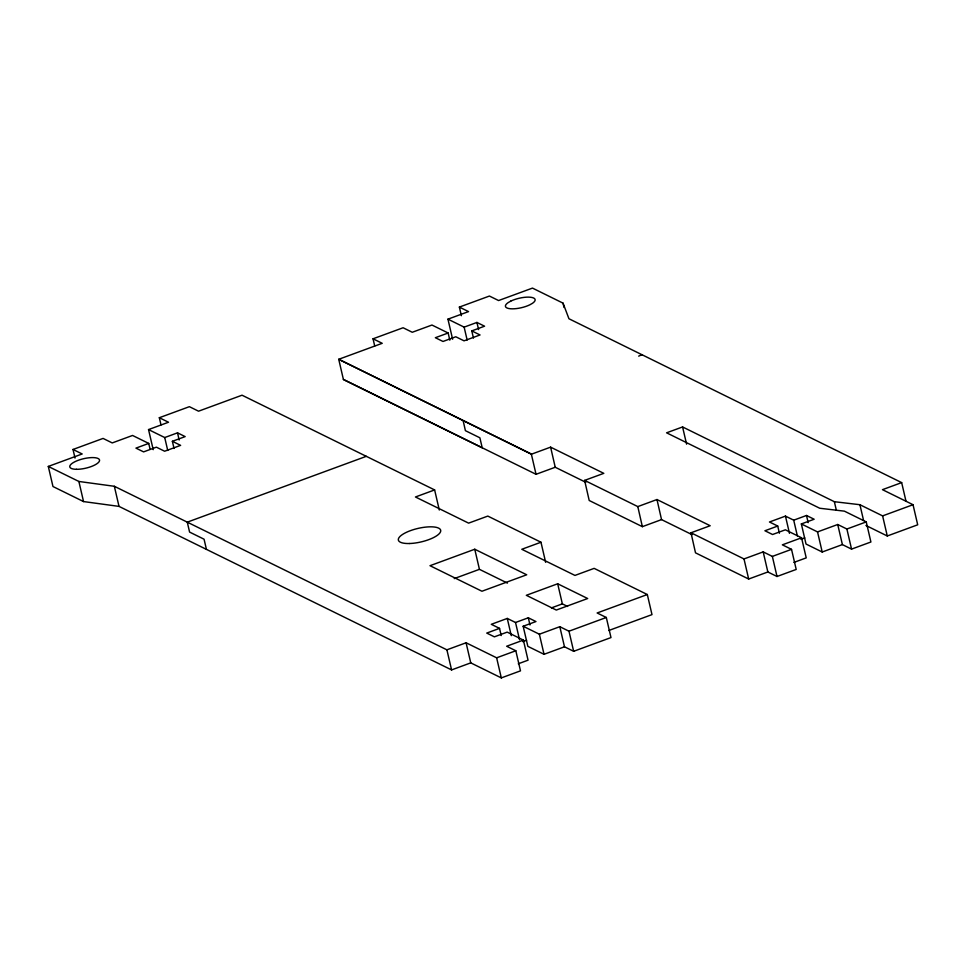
<?xml version="1.0" encoding="UTF-8"?>
<svg xmlns="http://www.w3.org/2000/svg" width="966" height="966" viewBox="0 0 966 966"><rect width="100%" height="100%" fill="white"/><g stroke="black" fill="none" stroke-linecap="round" stroke-linejoin="round"><path stroke-width="1.45" d="M638.671 356.128L642.04 354.715M374.711 345.973L373.045 338.8L403.1 327.752L412.265 332.268L431.959 325.035L448.152 333.004L449.818 340.189M461.374 315.689L459.369 307.079L489.424 296.043L498.589 300.547L532.483 288.097L563.033 303.143L568.95 318.756L901.664 482.614L905.999 501.269M75.022 458.077L73.018 449.468L103.072 438.419L112.237 442.923L132.547 435.461L148.74 443.418L150.08 449.166M161.008 424.907L159.33 417.723L189.384 406.674L198.549 411.19L242.031 395.203L434.628 489.931L439.301 510.024M452.619 339.259L447.946 319.166L468.534 311.595L459.369 307.079M518.295 663.775L528.052 660.189L523.379 640.096L506.655 646.242L515.82 650.758L520.493 670.851L501.318 677.903L470.756 662.869L451.581 669.921L119.011 506.389L83.547 501.571L52.973 486.526L48.3 466.433L82.182 453.972L73.018 449.468M153.208 449.673L148.535 429.58L168.507 422.239L159.33 417.723M448.152 333.004L435.364 337.714L443.008 341.469L455.795 336.772L464.042 340.829L480.03 334.96L471.782 330.903L473.449 338.076M447.946 319.166L464.139 327.136L476.926 322.439L484.57 326.194L471.782 330.903M148.74 443.418L135.952 448.127L143.596 451.883L156.383 447.173L164.631 451.231L180.618 445.362L172.371 441.305L174.037 448.478M148.535 429.58L164.727 437.55L177.515 432.84L185.158 436.596L172.371 441.305M366.319 456.326L187.283 522.159L189.59 532.085L204.067 539.209L206.434 549.376M692.103 534.669L661.541 519.611L642.354 526.663L589.2 500.485L584.611 480.392L603.798 473.34L550.608 447.149L531.421 454.201L338.728 359.292L343.425 379.578L482.203 447.765L479.873 437.791L465.395 430.667L463.161 420.717M434.628 489.931L415.452 496.983L468.619 523.137L487.806 516.086L540.972 542.228L545.645 562.321M343.401 379.384L536.045 474.294L555.233 467.254L585.794 482.3M865.922 525.456L887.283 535.985L917.7 524.804L913.027 504.711L882.61 515.892L859.909 504.711L834.358 501.704L682.576 426.948L666.588 432.816L819.736 508.249L844.417 511.159L866.248 521.906L870.909 541.998L851.553 549.111L842.388 544.595L822.211 552.009L806.018 544.039L801.345 523.934L814.133 519.237L806.501 515.482L793.714 520.179L785.455 516.11L769.479 521.99L777.727 526.047L779.393 533.232M474.765 549.243L430.003 565.702L481.949 591.24L526.712 574.782L474.765 549.243L479.438 569.336L507.416 583.09M540.972 542.228L521.797 549.28L574.963 575.422L594.138 568.37L647.317 594.525L651.99 614.618L608.785 630.496M584.611 480.392L637.802 506.595L656.977 499.531L710.167 525.733L690.992 532.785L695.508 552.842L748.674 579.032L767.849 571.981L777.014 576.497L796.201 569.445L791.528 549.352L782.363 544.836L801.551 537.784L806.224 557.877L793.883 562.417M454.262 578.586L479.438 569.336M557.684 583.778L526.325 595.31L556.307 610.053L587.666 598.522L557.684 583.778L562.357 603.871L567.573 606.443M647.317 594.525L597.145 612.975L606.31 617.479L610.983 637.572L573.659 651.301L564.482 646.797L544.039 654.308L527.847 646.351L523.161 626.258L535.949 621.549L528.317 617.793L515.53 622.49L507.271 618.433L491.296 624.314L499.543 628.371L501.209 635.556M551.453 607.88L562.357 603.871M499.543 628.371L486.755 633.08L494.399 636.836L507.186 632.126L523.379 640.096M777.727 526.047L764.927 530.757L772.571 534.512L785.358 529.815L801.551 537.784M48.3 466.433L78.874 481.466L114.338 486.284L446.896 649.828L466.083 642.776L496.633 657.81L515.82 650.758M901.664 482.614L882.477 489.665L913.027 504.711M523.161 626.258L539.366 634.215L559.809 626.692L568.974 631.209L606.31 617.479M690.992 532.785L744.001 558.94L763.188 551.888L772.353 556.404L791.528 549.352M801.345 523.934L817.538 531.916L837.727 524.502L846.892 529.018L866.248 521.906M522.763 641.653L526.591 640.241M800.935 539.33L804.775 537.917M373.045 338.8L382.21 343.316L338.728 359.292L531.324 454.02L536.045 474.294M568.974 631.209L573.659 651.301M559.809 626.692L564.482 646.797M539.366 634.215L544.039 654.308M528.317 617.793L529.984 624.966M515.53 622.49L519.539 639.721M507.271 618.433L511.28 635.664M496.633 657.81L501.318 677.903M466.083 642.776L470.756 662.869M446.896 649.828L451.581 669.921M177.515 432.84L179.181 440.013M164.727 437.55L167.734 450.458M114.338 486.284L119.011 506.389M78.874 481.466L83.547 501.571M882.61 515.892L887.283 535.985M859.909 504.711L863.58 520.493M846.892 529.018L851.553 549.111M834.358 501.704L836.363 510.314M837.727 524.502L842.388 544.595M817.538 531.916L822.211 552.009M806.501 515.482L808.168 522.654M793.714 520.179L797.373 535.961M785.455 516.11L789.463 533.341M772.353 556.404L777.014 576.497M763.188 551.888L767.849 571.981M744.001 558.94L748.674 579.032M682.576 426.948L686.585 444.167M563.033 303.143L564.035 307.454M476.926 322.439L478.593 329.611M464.139 327.136L467.146 340.056M550.608 447.149L555.233 467.254M656.977 499.531L661.541 519.611M637.802 506.595L642.354 526.663M510.736 301.138L508.104 302.648A15.239 4.866 -13.1 0 0 510.193 308.734A15.239 4.866 -13.1 0 0 529.815 304.821L532.447 303.324A15.239 4.866 -13.1 0 0 530.358 297.226A15.239 4.866 -13.1 0 0 510.736 301.138M409.282 543.52A21.711 6.931 -13.1 0 0 440.725 530.624A21.711 6.931 -13.1 0 0 408.546 531.385A21.711 6.931 -13.1 0 0 409.282 543.52M76.423 469.307A15.239 4.854 -13.1 0 0 99.534 460.685A15.239 4.854 -13.1 0 0 78.113 460.347A15.239 4.854 -13.1 0 0 76.423 469.307"/></g></svg>
